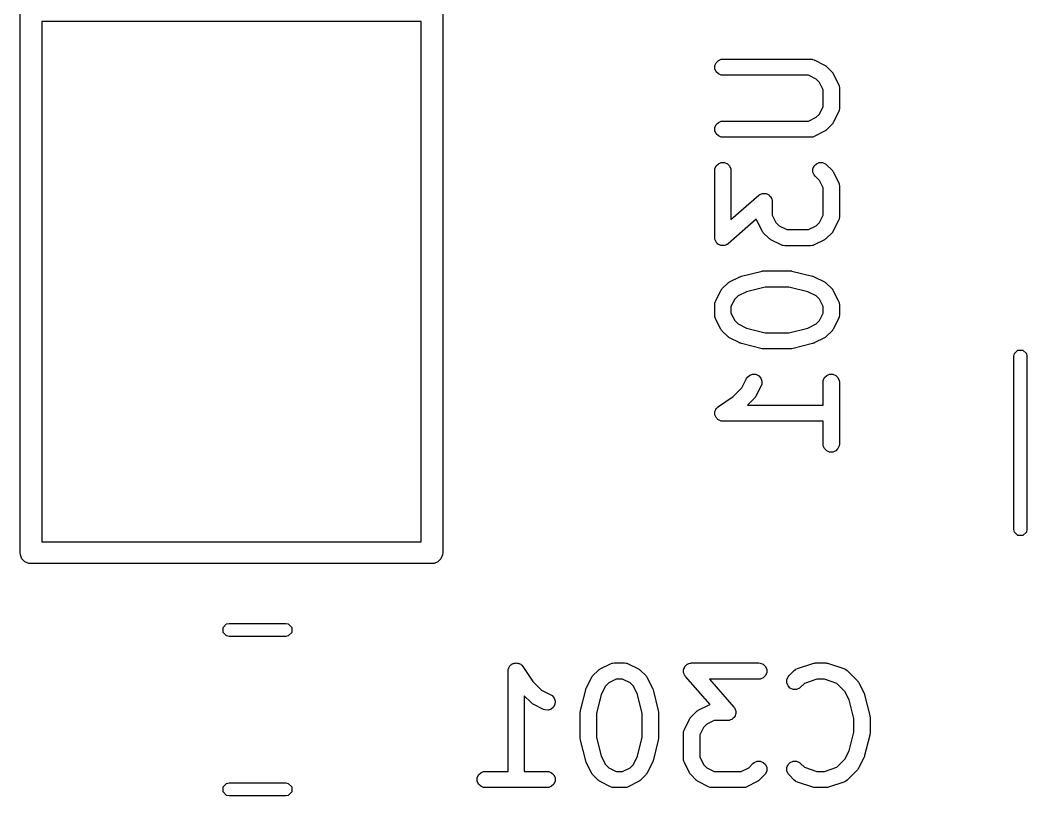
# Model space of a CAD drawing. Header units: inches. Extents: x 0.3 to 2.85, y 0.29 to 1.7.
# Drawn here: x 2.0437 to 2.4094, y 0.9675 to 1.2491 of the extents above; entities that cross this region are included whole.
import ezdxf

# ---------------------------------------------------------------- set-up
doc = ezdxf.new("R2010")
doc.units = ezdxf.units.IN
doc.header["$MEASUREMENT"] = 0
doc.layers.add('BLACK', color=250, linetype='CONTINUOUS')

msp = doc.modelspace()

# ---------------------------------------------------------------- linework, layer by layer
at = {"layer": 'BLACK', "linetype": 'CONTINUOUS'}
for p, q in [((2.04372, 1.05573), (2.04372, 1.25258)), ((2.19727, 1.25258), (2.19727, 1.05573)), ((2.0516, 1.24865), (2.0516, 1.05967)), ((2.18939, 1.24865), (2.0516, 1.24865)), ((2.18939, 1.05967), (2.18939, 1.24865)), ((2.29611, 1.23263), (2.29655, 1.2337)), ((2.29611, 1.23148), (2.29611, 1.23263)), ((2.29655, 1.2337), (2.29737, 1.23451)), ((2.29737, 1.23451), (2.29843, 1.23495)), ((2.29843, 1.23495), (2.29901, 1.23501)), ((2.29901, 1.23501), (2.33088, 1.23501)), ((2.33088, 1.23501), (2.33146, 1.23495)), ((2.33146, 1.23495), (2.33155, 1.23491)), ((2.33155, 1.23491), (2.33166, 1.23491)), ((2.33166, 1.23491), (2.3322, 1.2347)), ((2.3322, 1.2347), (2.33595, 1.23282)), ((2.33595, 1.23282), (2.3362, 1.23267)), ((2.3362, 1.23267), (2.33627, 1.23264)), ((2.33627, 1.23264), (2.33635, 1.23257)), ((2.33635, 1.23257), (2.33644, 1.23252)), ((2.33644, 1.23252), (2.33649, 1.23246)), ((2.29655, 1.23042), (2.29611, 1.23148)), ((2.29737, 1.2296), (2.29655, 1.23042)), ((2.29843, 1.22916), (2.29737, 1.2296)), ((2.29901, 1.22911), (2.29843, 1.22916)), ((2.33018, 1.22911), (2.29901, 1.22911)), ((2.33288, 1.22776), (2.33018, 1.22911)), ((2.33649, 1.23246), (2.33672, 1.23227)), ((2.33672, 1.23227), (2.33859, 1.2304)), ((2.33859, 1.2304), (2.33878, 1.23017)), ((2.33878, 1.23017), (2.33884, 1.23012)), ((2.33884, 1.23012), (2.33889, 1.23003)), ((2.33889, 1.23003), (2.33896, 1.22995)), ((2.33896, 1.22995), (2.33899, 1.22988)), ((2.33899, 1.22988), (2.33914, 1.22963)), ((2.33914, 1.22963), (2.34102, 1.22588)), ((2.33408, 1.22656), (2.33288, 1.22776)), ((2.33543, 1.22386), (2.33408, 1.22656)), ((2.34102, 1.22588), (2.34123, 1.22534)), ((2.34123, 1.22534), (2.34123, 1.22523)), ((2.34123, 1.22523), (2.34127, 1.22514)), ((2.33543, 1.21776), (2.33543, 1.22386)), ((2.34127, 1.22514), (2.34133, 1.22456)), ((2.34133, 1.22456), (2.34133, 1.21706)), ((2.33288, 1.21386), (2.33408, 1.21506)), ((2.33408, 1.21506), (2.33543, 1.21776)), ((2.34102, 1.21574), (2.33914, 1.21199)), ((2.34123, 1.21628), (2.34102, 1.21574)), ((2.34127, 1.21648), (2.34123, 1.21639)), ((2.34123, 1.21639), (2.34123, 1.21628)), ((2.34133, 1.21706), (2.34127, 1.21648)), ((2.29611, 1.21014), (2.29655, 1.2112)), ((2.29655, 1.2112), (2.29737, 1.21202)), ((2.29737, 1.21202), (2.29843, 1.21246)), ((2.29843, 1.21246), (2.29901, 1.21251)), ((2.29901, 1.21251), (2.33018, 1.21251)), ((2.33018, 1.21251), (2.33288, 1.21386)), ((2.33859, 1.21122), (2.33672, 1.20935)), ((2.33878, 1.21145), (2.33859, 1.21122)), ((2.33884, 1.2115), (2.33878, 1.21145)), ((2.33889, 1.21159), (2.33884, 1.2115)), ((2.33896, 1.21167), (2.33889, 1.21159)), ((2.33899, 1.21174), (2.33896, 1.21167)), ((2.33914, 1.21199), (2.33899, 1.21174)), ((2.29611, 1.20899), (2.29611, 1.21014)), ((2.29655, 1.20792), (2.29611, 1.20899)), ((2.29737, 1.20711), (2.29655, 1.20792)), ((2.29843, 1.20667), (2.29737, 1.20711)), ((2.3322, 1.20692), (2.33166, 1.20671)), ((2.33595, 1.2088), (2.3322, 1.20692)), ((2.3362, 1.20895), (2.33595, 1.2088)), ((2.33627, 1.20898), (2.3362, 1.20895)), ((2.33635, 1.20905), (2.33627, 1.20898)), ((2.33644, 1.2091), (2.33635, 1.20905)), ((2.33649, 1.20916), (2.33644, 1.2091)), ((2.33672, 1.20935), (2.33649, 1.20916)), ((2.29901, 1.20661), (2.29843, 1.20667)), ((2.33088, 1.20661), (2.29901, 1.20661)), ((2.33146, 1.20667), (2.33088, 1.20661)), ((2.33155, 1.20671), (2.33146, 1.20667)), ((2.33166, 1.20671), (2.33155, 1.20671)), ((2.29611, 1.19514), (2.29655, 1.1962)), ((2.29655, 1.1962), (2.29737, 1.19702)), ((2.29737, 1.19702), (2.29843, 1.19746)), ((2.29843, 1.19746), (2.29958, 1.19746)), ((2.29958, 1.19746), (2.30065, 1.19702)), ((2.30065, 1.19702), (2.30146, 1.1962)), ((2.30146, 1.1962), (2.3019, 1.19514)), ((2.33173, 1.19514), (2.33217, 1.1962)), ((2.33217, 1.1962), (2.33299, 1.19702)), ((2.33299, 1.19702), (2.33405, 1.19746)), ((2.33405, 1.19746), (2.33521, 1.19746)), ((2.33521, 1.19746), (2.33627, 1.19702)), ((2.33627, 1.19702), (2.33672, 1.19665)), ((2.33672, 1.19665), (2.33859, 1.19478)), ((2.29606, 1.19456), (2.29611, 1.19514)), ((2.29606, 1.17019), (2.29606, 1.19456)), ((2.3019, 1.19514), (2.30196, 1.19456)), ((2.30196, 1.19456), (2.30196, 1.1767)), ((2.33173, 1.19399), (2.33173, 1.19514)), ((2.33217, 1.19292), (2.33173, 1.19399)), ((2.33254, 1.19248), (2.33217, 1.19292)), ((2.33408, 1.19094), (2.33254, 1.19248)), ((2.33859, 1.19478), (2.33878, 1.19455)), ((2.33878, 1.19455), (2.33884, 1.1945)), ((2.33884, 1.1945), (2.33889, 1.19441)), ((2.33889, 1.19441), (2.33896, 1.19433)), ((2.33896, 1.19433), (2.33899, 1.19426)), ((2.33899, 1.19426), (2.33914, 1.19401)), ((2.33914, 1.19401), (2.34102, 1.19026)), ((2.33543, 1.18824), (2.33408, 1.19094)), ((2.34102, 1.19026), (2.34123, 1.18972)), ((2.34123, 1.18972), (2.34123, 1.18961)), ((2.34123, 1.18961), (2.34127, 1.18951)), ((2.34127, 1.18951), (2.34133, 1.18894)), ((2.34133, 1.18894), (2.34133, 1.17769)), ((2.30196, 1.1767), (2.31206, 1.18554)), ((2.31206, 1.18554), (2.31231, 1.18571)), ((2.31231, 1.18571), (2.31237, 1.18577)), ((2.31237, 1.18577), (2.31242, 1.18579)), ((2.31242, 1.18579), (2.31253, 1.18587)), ((2.31253, 1.18587), (2.31299, 1.18603)), ((2.31299, 1.18603), (2.31343, 1.18621)), ((2.31343, 1.18621), (2.31353, 1.18621)), ((2.31353, 1.18621), (2.31362, 1.18624)), ((2.31362, 1.18624), (2.3141, 1.18621)), ((2.3141, 1.18621), (2.31458, 1.18621)), ((2.31458, 1.18621), (2.31467, 1.18617)), ((2.31467, 1.18617), (2.31477, 1.18617)), ((2.31477, 1.18617), (2.3152, 1.18595)), ((2.3152, 1.18595), (2.31565, 1.18577)), ((2.31565, 1.18577), (2.31572, 1.1857)), ((2.31572, 1.1857), (2.31581, 1.18566)), ((2.31581, 1.18566), (2.31612, 1.18529)), ((2.31612, 1.18529), (2.31646, 1.18496)), ((2.33543, 1.17839), (2.33543, 1.18824)), ((2.31646, 1.18496), (2.3165, 1.18486)), ((2.3165, 1.18486), (2.31657, 1.18479)), ((2.31657, 1.18479), (2.31672, 1.18433)), ((2.31672, 1.18433), (2.3169, 1.18389)), ((2.3169, 1.18389), (2.31692, 1.18375)), ((2.31692, 1.18375), (2.31693, 1.1837)), ((2.31693, 1.1837), (2.31693, 1.18362)), ((2.31693, 1.18362), (2.31696, 1.18331)), ((2.31696, 1.18331), (2.31696, 1.17839)), ((2.31696, 1.17839), (2.31831, 1.17569)), ((2.33408, 1.17569), (2.33543, 1.17839)), ((2.34133, 1.17769), (2.34127, 1.17711)), ((2.31116, 1.1769), (2.30095, 1.16797)), ((2.31137, 1.17637), (2.31116, 1.1769)), ((2.31324, 1.17262), (2.31137, 1.17637)), ((2.31831, 1.17569), (2.31951, 1.17449)), ((2.31951, 1.17449), (2.3222, 1.17314)), ((2.33018, 1.17314), (2.33288, 1.17449)), ((2.33288, 1.17449), (2.33408, 1.17569)), ((2.34102, 1.17637), (2.33914, 1.17262)), ((2.34123, 1.17691), (2.34102, 1.17637)), ((2.34127, 1.17711), (2.34123, 1.17702)), ((2.34123, 1.17702), (2.34123, 1.17691)), ((2.3134, 1.17237), (2.31324, 1.17262)), ((2.31343, 1.1723), (2.3134, 1.17237)), ((2.31349, 1.17222), (2.31343, 1.1723)), ((2.31355, 1.17213), (2.31349, 1.17222)), ((2.31361, 1.17208), (2.31355, 1.17213)), ((2.31379, 1.17185), (2.31361, 1.17208)), ((2.31567, 1.16998), (2.31379, 1.17185)), ((2.3222, 1.17314), (2.33018, 1.17314)), ((2.33859, 1.17185), (2.33672, 1.16998)), ((2.33878, 1.17208), (2.33859, 1.17185)), ((2.33884, 1.17213), (2.33878, 1.17208)), ((2.33889, 1.17222), (2.33884, 1.17213)), ((2.33896, 1.1723), (2.33889, 1.17222)), ((2.33899, 1.17237), (2.33896, 1.1723)), ((2.33914, 1.17262), (2.33899, 1.17237)), ((2.29609, 1.16989), (2.29606, 1.17019)), ((2.29608, 1.16981), (2.29609, 1.16989)), ((2.2961, 1.16976), (2.29608, 1.16981)), ((2.29611, 1.16962), (2.2961, 1.16976)), ((2.2963, 1.16917), (2.29611, 1.16962)), ((2.29645, 1.16872), (2.2963, 1.16917)), ((2.29652, 1.16864), (2.29645, 1.16872)), ((2.29655, 1.16855), (2.29652, 1.16864)), ((2.29689, 1.16821), (2.29655, 1.16855)), ((2.29721, 1.16785), (2.29689, 1.16821)), ((2.2973, 1.16781), (2.29721, 1.16785)), ((2.29737, 1.16774), (2.2973, 1.16781)), ((2.29781, 1.16755), (2.29737, 1.16774)), ((2.29824, 1.16734), (2.29781, 1.16755)), ((2.29834, 1.16733), (2.29824, 1.16734)), ((2.29843, 1.1673), (2.29834, 1.16733)), ((2.29891, 1.1673), (2.29843, 1.1673)), ((2.29939, 1.16726), (2.29891, 1.1673)), ((2.29949, 1.1673), (2.29939, 1.16726)), ((2.29958, 1.1673), (2.29949, 1.1673)), ((2.30003, 1.16748), (2.29958, 1.1673)), ((2.30048, 1.16763), (2.30003, 1.16748)), ((2.3006, 1.16771), (2.30048, 1.16763)), ((2.30065, 1.16774), (2.3006, 1.16771)), ((2.3007, 1.16779), (2.30065, 1.16774)), ((2.30095, 1.16797), (2.3007, 1.16779)), ((2.31589, 1.16979), (2.31567, 1.16998)), ((2.31595, 1.16973), (2.31589, 1.16979)), ((2.31603, 1.16968), (2.31595, 1.16973)), ((2.31612, 1.16961), (2.31603, 1.16968)), ((2.31619, 1.16958), (2.31612, 1.16961)), ((2.31644, 1.16942), (2.31619, 1.16958)), ((2.32019, 1.16755), (2.31644, 1.16942)), ((2.32073, 1.16734), (2.32019, 1.16755)), ((2.32083, 1.16734), (2.32073, 1.16734)), ((2.32093, 1.1673), (2.32083, 1.16734)), ((2.32151, 1.16724), (2.32093, 1.1673)), ((2.33088, 1.16724), (2.32151, 1.16724)), ((2.33146, 1.1673), (2.33088, 1.16724)), ((2.33155, 1.16734), (2.33146, 1.1673)), ((2.33166, 1.16734), (2.33155, 1.16734)), ((2.3322, 1.16755), (2.33166, 1.16734)), ((2.33595, 1.16942), (2.3322, 1.16755)), ((2.3362, 1.16958), (2.33595, 1.16942)), ((2.33627, 1.16961), (2.3362, 1.16958)), ((2.33635, 1.16968), (2.33627, 1.16961)), ((2.33644, 1.16973), (2.33635, 1.16968)), ((2.33649, 1.16979), (2.33644, 1.16973)), ((2.33672, 1.16998), (2.33649, 1.16979)), ((2.30144, 1.15408), (2.30519, 1.15596)), ((2.30519, 1.15596), (2.30523, 1.15598)), ((2.30523, 1.15598), (2.30525, 1.15599)), ((2.30525, 1.15599), (2.30549, 1.15607)), ((2.30549, 1.15607), (2.30573, 1.15617)), ((2.30573, 1.15617), (2.30575, 1.15617)), ((2.30575, 1.15617), (2.30579, 1.15618)), ((2.30579, 1.15618), (2.31329, 1.15806)), ((2.31329, 1.15806), (2.31339, 1.15807)), ((2.31339, 1.15807), (2.31343, 1.15809)), ((2.31343, 1.15809), (2.31365, 1.15811)), ((2.31365, 1.15811), (2.31386, 1.15814)), ((2.31386, 1.15814), (2.31391, 1.15814)), ((2.31391, 1.15814), (2.31401, 1.15815)), ((2.31401, 1.15815), (2.32338, 1.15815)), ((2.32338, 1.15815), (2.32348, 1.15814)), ((2.32348, 1.15814), (2.32352, 1.15814)), ((2.32352, 1.15814), (2.32374, 1.15811)), ((2.32374, 1.15811), (2.32396, 1.15809)), ((2.32396, 1.15809), (2.324, 1.15807)), ((2.324, 1.15807), (2.3241, 1.15806)), ((2.3241, 1.15806), (2.3316, 1.15618)), ((2.3316, 1.15618), (2.33164, 1.15617)), ((2.33164, 1.15617), (2.33166, 1.15617)), ((2.33166, 1.15617), (2.3319, 1.15607)), ((2.3319, 1.15607), (2.33214, 1.15599)), ((2.33214, 1.15599), (2.33216, 1.15598)), ((2.33216, 1.15598), (2.3322, 1.15596)), ((2.3322, 1.15596), (2.33595, 1.15408)), ((2.2988, 1.15166), (2.30067, 1.15353)), ((2.30067, 1.15353), (2.3009, 1.15372)), ((2.3009, 1.15372), (2.30095, 1.15378)), ((2.30095, 1.15378), (2.30104, 1.15383)), ((2.30104, 1.15383), (2.30112, 1.1539)), ((2.30112, 1.1539), (2.30119, 1.15393)), ((2.30119, 1.15393), (2.30144, 1.15408)), ((2.31437, 1.15224), (2.30754, 1.15053)), ((2.32302, 1.15224), (2.31437, 1.15224)), ((2.32985, 1.15053), (2.32302, 1.15224)), ((2.33595, 1.15408), (2.3362, 1.15393)), ((2.3362, 1.15393), (2.33627, 1.1539)), ((2.33627, 1.1539), (2.33635, 1.15383)), ((2.33635, 1.15383), (2.33644, 1.15378)), ((2.33644, 1.15378), (2.33649, 1.15372)), ((2.33649, 1.15372), (2.33672, 1.15353)), ((2.33672, 1.15353), (2.33859, 1.15166)), ((2.29637, 1.14714), (2.29824, 1.15089)), ((2.29824, 1.15089), (2.2984, 1.15114)), ((2.2984, 1.15114), (2.29843, 1.15121)), ((2.29843, 1.15121), (2.29849, 1.15129)), ((2.29849, 1.15129), (2.29855, 1.15138)), ((2.29855, 1.15138), (2.29861, 1.15143)), ((2.29861, 1.15143), (2.2988, 1.15166)), ((2.30451, 1.14902), (2.30331, 1.14782)), ((2.30754, 1.15053), (2.30451, 1.14902)), ((2.33288, 1.14902), (2.32985, 1.15053)), ((2.33408, 1.14782), (2.33288, 1.14902)), ((2.33859, 1.15166), (2.33878, 1.15143)), ((2.33878, 1.15143), (2.33884, 1.15138)), ((2.33884, 1.15138), (2.33889, 1.15129)), ((2.33889, 1.15129), (2.33896, 1.15121)), ((2.33896, 1.15121), (2.33899, 1.15114)), ((2.33899, 1.15114), (2.33914, 1.15089)), ((2.33914, 1.15089), (2.34102, 1.14714)), ((2.29606, 1.14582), (2.29611, 1.1464)), ((2.29606, 1.14207), (2.29606, 1.14582)), ((2.29611, 1.1464), (2.29615, 1.14649)), ((2.29615, 1.14649), (2.29616, 1.1466)), ((2.29616, 1.1466), (2.29637, 1.14714)), ((2.30331, 1.14782), (2.30196, 1.14512)), ((2.30196, 1.14512), (2.30196, 1.14277)), ((2.33543, 1.14512), (2.33408, 1.14782)), ((2.33543, 1.14277), (2.33543, 1.14512)), ((2.34102, 1.14714), (2.34123, 1.1466)), ((2.34123, 1.1466), (2.34123, 1.14649)), ((2.34123, 1.14649), (2.34127, 1.1464)), ((2.34127, 1.1464), (2.34133, 1.14582)), ((2.34133, 1.14582), (2.34133, 1.14207)), ((2.29611, 1.14149), (2.29606, 1.14207)), ((2.29615, 1.1414), (2.29611, 1.14149)), ((2.29616, 1.14129), (2.29615, 1.1414)), ((2.29637, 1.14075), (2.29616, 1.14129)), ((2.30196, 1.14277), (2.30331, 1.14007)), ((2.33408, 1.14007), (2.33543, 1.14277)), ((2.34123, 1.14129), (2.34102, 1.14075)), ((2.34127, 1.14149), (2.34123, 1.1414)), ((2.34123, 1.1414), (2.34123, 1.14129)), ((2.34133, 1.14207), (2.34127, 1.14149)), ((2.29824, 1.137), (2.29637, 1.14075)), ((2.30331, 1.14007), (2.30451, 1.13887)), ((2.30451, 1.13887), (2.30754, 1.13736)), ((2.32985, 1.13736), (2.33288, 1.13887)), ((2.33288, 1.13887), (2.33408, 1.14007)), ((2.34102, 1.14075), (2.33914, 1.137)), ((2.2984, 1.13675), (2.29824, 1.137)), ((2.29843, 1.13668), (2.2984, 1.13675)), ((2.29849, 1.1366), (2.29843, 1.13668)), ((2.29855, 1.13651), (2.29849, 1.1366)), ((2.29861, 1.13646), (2.29855, 1.13651)), ((2.2988, 1.13623), (2.29861, 1.13646)), ((2.30067, 1.13436), (2.2988, 1.13623)), ((2.3009, 1.13417), (2.30067, 1.13436)), ((2.30095, 1.13411), (2.3009, 1.13417)), ((2.30104, 1.13406), (2.30095, 1.13411)), ((2.30112, 1.13399), (2.30104, 1.13406)), ((2.30119, 1.13396), (2.30112, 1.13399)), ((2.30144, 1.1338), (2.30119, 1.13396)), ((2.30519, 1.13193), (2.30144, 1.1338)), ((2.30754, 1.13736), (2.31437, 1.13565)), ((2.31437, 1.13565), (2.32302, 1.13565)), ((2.32302, 1.13565), (2.32985, 1.13736)), ((2.33595, 1.1338), (2.3322, 1.13193)), ((2.3362, 1.13396), (2.33595, 1.1338)), ((2.33627, 1.13399), (2.3362, 1.13396)), ((2.33635, 1.13406), (2.33627, 1.13399)), ((2.33644, 1.13411), (2.33635, 1.13406)), ((2.33649, 1.13417), (2.33644, 1.13411)), ((2.33672, 1.13436), (2.33649, 1.13417)), ((2.33859, 1.13623), (2.33672, 1.13436)), ((2.33878, 1.13646), (2.33859, 1.13623)), ((2.33884, 1.13651), (2.33878, 1.13646)), ((2.33889, 1.1366), (2.33884, 1.13651)), ((2.33896, 1.13668), (2.33889, 1.1366)), ((2.33899, 1.13675), (2.33896, 1.13668)), ((2.33914, 1.137), (2.33899, 1.13675)), ((2.30523, 1.13191), (2.30519, 1.13193)), ((2.30525, 1.1319), (2.30523, 1.13191)), ((2.30549, 1.13181), (2.30525, 1.1319)), ((2.30573, 1.13172), (2.30549, 1.13181)), ((2.30575, 1.13172), (2.30573, 1.13172)), ((2.30579, 1.13171), (2.30575, 1.13172)), ((2.31329, 1.12983), (2.30579, 1.13171)), ((2.3316, 1.13171), (2.3241, 1.12983)), ((2.33164, 1.13172), (2.3316, 1.13171)), ((2.33166, 1.13172), (2.33164, 1.13172)), ((2.3319, 1.13181), (2.33166, 1.13172)), ((2.33214, 1.1319), (2.3319, 1.13181)), ((2.33216, 1.13191), (2.33214, 1.1319)), ((2.3322, 1.13193), (2.33216, 1.13191)), ((2.31339, 1.12982), (2.31329, 1.12983)), ((2.31343, 1.1298), (2.31339, 1.12982)), ((2.31365, 1.12978), (2.31343, 1.1298)), ((2.31386, 1.12975), (2.31365, 1.12978)), ((2.31391, 1.12975), (2.31386, 1.12975)), ((2.31401, 1.12974), (2.31391, 1.12975)), ((2.32338, 1.12974), (2.31401, 1.12974)), ((2.32348, 1.12975), (2.32338, 1.12974)), ((2.32352, 1.12975), (2.32348, 1.12975)), ((2.32374, 1.12978), (2.32352, 1.12975)), ((2.32396, 1.1298), (2.32374, 1.12978)), ((2.324, 1.12982), (2.32396, 1.1298)), ((2.3241, 1.12983), (2.324, 1.12982)), ((2.40472, 1.12717), (2.4049, 1.12807)), ((2.40472, 1.06417), (2.40472, 1.12717)), ((2.4049, 1.12807), (2.40618, 1.12935)), ((2.40618, 1.12935), (2.40799, 1.12935)), ((2.40799, 1.12935), (2.40927, 1.12807)), ((2.40927, 1.12807), (2.40945, 1.12717)), ((2.40945, 1.12717), (2.40945, 1.06417)), ((2.30762, 1.11902), (2.30792, 1.11951)), ((2.30792, 1.11951), (2.30879, 1.12026)), ((2.30879, 1.12026), (2.30989, 1.12063)), ((2.30989, 1.12063), (2.31104, 1.12055)), ((2.31104, 1.12055), (2.31207, 1.12003)), ((2.31207, 1.12003), (2.31282, 1.11916)), ((2.31282, 1.11916), (2.31319, 1.11807)), ((2.33548, 1.11827), (2.33592, 1.11934)), ((2.33592, 1.11934), (2.33674, 1.12015)), ((2.33674, 1.12015), (2.3378, 1.12059)), ((2.3378, 1.12059), (2.33895, 1.12059)), ((2.33895, 1.12059), (2.34002, 1.12015)), ((2.34002, 1.12015), (2.34083, 1.11934)), ((2.34083, 1.11934), (2.34127, 1.11827)), ((2.30275, 1.11249), (2.30596, 1.1157)), ((2.30596, 1.1157), (2.30762, 1.11902)), ((2.3129, 1.11638), (2.31102, 1.11263)), ((2.31311, 1.11692), (2.3129, 1.11638)), ((2.31319, 1.11807), (2.31311, 1.11692)), ((2.33543, 1.1177), (2.33548, 1.11827)), ((2.33543, 1.1094), (2.33543, 1.1177)), ((2.34127, 1.11827), (2.34133, 1.1177)), ((2.34133, 1.1177), (2.34133, 1.0952)), ((2.29737, 1.10891), (2.30275, 1.11249)), ((2.31047, 1.11186), (2.30801, 1.1094)), ((2.31066, 1.11209), (2.31047, 1.11186)), ((2.31072, 1.11214), (2.31066, 1.11209)), ((2.31077, 1.11223), (2.31072, 1.11214)), ((2.31084, 1.11231), (2.31077, 1.11223)), ((2.31087, 1.11238), (2.31084, 1.11231)), ((2.31102, 1.11263), (2.31087, 1.11238)), ((2.29655, 1.10809), (2.29676, 1.1083)), ((2.29676, 1.1083), (2.29692, 1.10854)), ((2.29692, 1.10854), (2.29737, 1.1089)), ((2.29737, 1.1089), (2.29737, 1.10891)), ((2.29737, 1.1089), (2.29737, 1.1089)), ((2.29737, 1.1089), (2.29737, 1.1089)), ((2.30801, 1.1094), (2.33543, 1.1094)), ((2.29606, 1.10645), (2.29611, 1.10674)), ((2.29611, 1.10617), (2.29606, 1.10645)), ((2.29611, 1.10703), (2.29622, 1.1073)), ((2.29611, 1.10674), (2.29611, 1.10703)), ((2.29611, 1.10587), (2.29611, 1.10617)), ((2.29622, 1.10561), (2.29611, 1.10587)), ((2.29622, 1.1073), (2.29628, 1.10758)), ((2.29628, 1.10532), (2.29622, 1.10561)), ((2.29628, 1.10758), (2.29644, 1.10782)), ((2.29644, 1.10508), (2.29628, 1.10532)), ((2.29644, 1.10782), (2.29655, 1.10809)), ((2.29655, 1.10481), (2.29644, 1.10508)), ((2.29676, 1.1046), (2.29655, 1.10481)), ((2.29692, 1.10436), (2.29676, 1.1046)), ((2.29716, 1.1042), (2.29692, 1.10436)), ((2.29737, 1.10399), (2.29716, 1.1042)), ((2.29764, 1.10388), (2.29737, 1.10399)), ((2.29788, 1.10372), (2.29764, 1.10388)), ((2.29816, 1.10367), (2.29788, 1.10372)), ((2.29843, 1.10355), (2.29816, 1.10367)), ((2.299, 1.1035), (2.29843, 1.10355)), ((2.29901, 1.1035), (2.299, 1.1035)), ((2.33543, 1.1035), (2.29901, 1.1035)), ((2.29901, 1.1035), (2.29901, 1.1035)), ((2.29901, 1.1035), (2.29901, 1.1035)), ((2.33543, 1.0952), (2.33543, 1.1035)), ((2.33548, 1.09462), (2.33543, 1.0952)), ((2.33592, 1.09356), (2.33548, 1.09462)), ((2.33674, 1.09275), (2.33592, 1.09356)), ((2.34083, 1.09356), (2.34002, 1.09275)), ((2.34127, 1.09462), (2.34083, 1.09356)), ((2.34133, 1.0952), (2.34127, 1.09462)), ((2.3378, 1.0923), (2.33674, 1.09275)), ((2.33895, 1.0923), (2.3378, 1.0923)), ((2.34002, 1.09275), (2.33895, 1.0923)), ((2.4049, 1.06327), (2.40472, 1.06417)), ((2.40618, 1.06199), (2.4049, 1.06327)), ((2.40799, 1.06199), (2.40618, 1.06199)), ((2.40927, 1.06327), (2.40799, 1.06199)), ((2.40945, 1.06417), (2.40927, 1.06327)), ((2.0516, 1.05967), (2.18939, 1.05967)), ((2.0438, 1.05497), (2.04372, 1.05573)), ((2.04439, 1.05355), (2.0438, 1.05497)), ((2.04547, 1.05246), (2.04439, 1.05355)), ((2.1966, 1.05355), (2.19552, 1.05246)), ((2.19719, 1.05497), (2.1966, 1.05355)), ((2.19727, 1.05573), (2.19719, 1.05497)), ((2.04689, 1.05187), (2.04547, 1.05246)), ((2.04766, 1.0518), (2.04689, 1.05187)), ((2.19333, 1.0518), (2.04766, 1.0518)), ((2.1941, 1.05187), (2.19333, 1.0518)), ((2.19552, 1.05246), (2.1941, 1.05187)), ((2.11747, 1.02864), (2.11875, 1.02991)), ((2.11747, 1.02683), (2.11747, 1.02864)), ((2.11875, 1.02991), (2.11966, 1.03009)), ((2.11966, 1.03009), (2.14023, 1.03009)), ((2.14023, 1.03009), (2.14113, 1.02991)), ((2.14113, 1.02991), (2.14241, 1.02864)), ((2.14241, 1.02864), (2.14241, 1.02683)), ((2.11875, 1.02555), (2.11747, 1.02683)), ((2.11966, 1.02537), (2.11875, 1.02555)), ((2.14023, 1.02537), (2.11966, 1.02537)), ((2.14113, 1.02555), (2.14023, 1.02537)), ((2.14241, 1.02683), (2.14113, 1.02555)), ((2.22097, 1.01281), (2.22103, 1.01338)), ((2.22103, 1.01338), (2.22114, 1.01365)), ((2.22114, 1.01365), (2.2212, 1.01394)), ((2.2212, 1.01394), (2.22136, 1.01418)), ((2.22136, 1.01418), (2.22147, 1.01444)), ((2.22147, 1.01444), (2.22167, 1.01465)), ((2.22167, 1.01465), (2.22184, 1.01489)), ((2.22184, 1.01489), (2.22208, 1.01505)), ((2.22208, 1.01505), (2.22228, 1.01526)), ((2.22228, 1.01526), (2.22255, 1.01537)), ((2.22255, 1.01537), (2.22279, 1.01553)), ((2.22279, 1.01553), (2.22308, 1.01559)), ((2.22308, 1.01559), (2.22335, 1.0157)), ((2.22335, 1.0157), (2.22364, 1.0157)), ((2.22364, 1.0157), (2.22393, 1.01576)), ((2.22393, 1.01576), (2.22421, 1.0157)), ((2.22421, 1.0157), (2.2245, 1.0157)), ((2.2245, 1.0157), (2.22477, 1.01559)), ((2.22477, 1.01559), (2.22505, 1.01553)), ((2.22505, 1.01553), (2.2253, 1.01537)), ((2.2253, 1.01537), (2.22556, 1.01526)), ((2.22556, 1.01526), (2.22577, 1.01505)), ((2.22577, 1.01505), (2.22601, 1.01489)), ((2.22601, 1.01489), (2.22638, 1.01444)), ((2.22638, 1.01444), (2.22638, 1.01444)), ((2.22638, 1.01444), (2.22638, 1.01444)), ((2.22638, 1.01444), (2.22638, 1.01444)), ((2.22638, 1.01444), (2.22997, 1.00906)), ((2.25371, 1.01302), (2.25393, 1.0132)), ((2.25393, 1.0132), (2.25398, 1.01326)), ((2.25398, 1.01326), (2.25407, 1.01332)), ((2.25407, 1.01332), (2.25415, 1.01338)), ((2.25415, 1.01338), (2.25422, 1.01341)), ((2.25422, 1.01341), (2.25447, 1.01357)), ((2.25447, 1.01357), (2.25822, 1.01544)), ((2.25822, 1.01544), (2.25876, 1.01565)), ((2.25876, 1.01565), (2.25887, 1.01566)), ((2.25887, 1.01566), (2.25897, 1.0157)), ((2.25897, 1.0157), (2.25954, 1.01576)), ((2.25954, 1.01576), (2.26329, 1.01576)), ((2.26329, 1.01576), (2.26387, 1.0157)), ((2.26387, 1.0157), (2.26397, 1.01566)), ((2.26397, 1.01566), (2.26407, 1.01565)), ((2.26407, 1.01565), (2.26461, 1.01544)), ((2.26461, 1.01544), (2.26836, 1.01357)), ((2.26836, 1.01357), (2.26861, 1.01341)), ((2.26861, 1.01341), (2.26868, 1.01338)), ((2.26868, 1.01338), (2.26876, 1.01332)), ((2.26876, 1.01332), (2.26885, 1.01326)), ((2.26885, 1.01326), (2.2689, 1.0132)), ((2.2689, 1.0132), (2.26913, 1.01302)), ((2.28477, 1.01338), (2.28481, 1.01347)), ((2.28477, 1.0129), (2.28477, 1.01338)), ((2.28481, 1.01357), (2.28503, 1.014)), ((2.28481, 1.01347), (2.28481, 1.01357)), ((2.28503, 1.014), (2.28521, 1.01444)), ((2.28521, 1.01444), (2.28528, 1.01451)), ((2.28528, 1.01451), (2.28532, 1.0146)), ((2.28532, 1.0146), (2.28568, 1.01492)), ((2.28568, 1.01492), (2.28602, 1.01526)), ((2.28602, 1.01526), (2.28612, 1.0153)), ((2.28612, 1.0153), (2.28619, 1.01536)), ((2.28619, 1.01536), (2.28664, 1.01551)), ((2.28664, 1.01551), (2.28709, 1.0157)), ((2.28709, 1.0157), (2.28723, 1.01571)), ((2.28723, 1.01571), (2.28728, 1.01573)), ((2.28728, 1.01573), (2.28736, 1.01573)), ((2.28736, 1.01573), (2.28766, 1.01576)), ((2.28766, 1.01576), (2.31204, 1.01576)), ((2.31204, 1.01576), (2.31261, 1.0157)), ((2.31261, 1.0157), (2.31368, 1.01526)), ((2.31368, 1.01526), (2.31449, 1.01444)), ((2.31449, 1.01444), (2.31493, 1.01338)), ((2.31493, 1.01338), (2.31493, 1.01223)), ((2.32495, 1.01302), (2.32539, 1.01338)), ((2.32539, 1.01338), (2.32549, 1.01342)), ((2.32549, 1.01342), (2.32557, 1.01349)), ((2.32557, 1.01349), (2.3261, 1.01373)), ((2.3261, 1.01373), (2.33172, 1.0156)), ((2.33172, 1.0156), (2.33201, 1.01567)), ((2.33201, 1.01567), (2.33208, 1.0157)), ((2.33208, 1.0157), (2.33219, 1.01571)), ((2.33219, 1.01571), (2.33229, 1.01573)), ((2.33229, 1.01573), (2.33237, 1.01573)), ((2.33237, 1.01573), (2.33266, 1.01576)), ((2.33266, 1.01576), (2.33641, 1.01576)), ((2.33641, 1.01576), (2.3367, 1.01573)), ((2.3367, 1.01573), (2.33678, 1.01573)), ((2.33678, 1.01573), (2.33688, 1.01571)), ((2.33688, 1.01571), (2.33698, 1.0157)), ((2.33698, 1.0157), (2.33706, 1.01567)), ((2.33706, 1.01567), (2.33734, 1.0156)), ((2.33734, 1.0156), (2.34297, 1.01373)), ((2.34297, 1.01373), (2.34349, 1.01349)), ((2.34349, 1.01349), (2.34357, 1.01342)), ((2.34357, 1.01342), (2.34367, 1.01338)), ((2.34367, 1.01338), (2.34412, 1.01302)), ((2.22097, 1.0128), (2.22097, 1.01281)), ((2.22097, 1.01281), (2.22097, 1.01281)), ((2.22097, 0.97639), (2.22097, 1.0128)), ((2.22097, 1.0128), (2.22097, 1.0128)), ((2.2494, 1.00662), (2.25128, 1.01037)), ((2.25128, 1.01037), (2.25143, 1.01062)), ((2.25143, 1.01062), (2.25146, 1.01069)), ((2.25146, 1.01069), (2.25153, 1.01077)), ((2.25153, 1.01077), (2.25159, 1.01086)), ((2.25159, 1.01086), (2.25164, 1.01091)), ((2.25164, 1.01091), (2.25183, 1.01114)), ((2.25183, 1.01114), (2.25371, 1.01302)), ((2.26024, 1.00985), (2.25754, 1.0085)), ((2.2626, 1.00985), (2.26024, 1.00985)), ((2.26529, 1.0085), (2.2626, 1.00985)), ((2.26913, 1.01302), (2.271, 1.01114)), ((2.271, 1.01114), (2.27119, 1.01091)), ((2.27119, 1.01091), (2.27125, 1.01086)), ((2.27125, 1.01086), (2.2713, 1.01077)), ((2.2713, 1.01077), (2.27137, 1.01069)), ((2.27137, 1.01069), (2.2714, 1.01062)), ((2.2714, 1.01062), (2.27156, 1.01037)), ((2.27156, 1.01037), (2.27343, 1.00662)), ((2.28474, 1.01242), (2.28477, 1.0129)), ((2.28477, 1.01233), (2.28474, 1.01242)), ((2.28477, 1.01223), (2.28477, 1.01233)), ((2.28495, 1.01178), (2.28477, 1.01223)), ((2.28511, 1.01133), (2.28495, 1.01178)), ((2.28519, 1.01121), (2.28511, 1.01133)), ((2.28521, 1.01116), (2.28519, 1.01121)), ((2.28526, 1.01111), (2.28521, 1.01116)), ((2.28544, 1.01086), (2.28526, 1.01111)), ((2.29437, 1.00065), (2.28544, 1.01086)), ((2.31204, 1.00985), (2.29417, 1.00985)), ((2.29417, 1.00985), (2.30301, 0.99975)), ((2.31261, 1.00991), (2.31204, 1.00985)), ((2.31368, 1.01035), (2.31261, 1.00991)), ((2.31449, 1.01116), (2.31368, 1.01035)), ((2.31493, 1.01223), (2.31449, 1.01116)), ((2.32226, 1.00963), (2.3227, 1.01069)), ((2.32226, 1.00848), (2.32226, 1.00963)), ((2.3227, 1.01069), (2.32307, 1.01114)), ((2.32307, 1.01114), (2.32495, 1.01302)), ((2.33314, 1.00985), (2.32863, 1.00835)), ((2.33593, 1.00985), (2.33314, 1.00985)), ((2.34044, 1.00835), (2.33593, 1.00985)), ((2.34412, 1.01302), (2.34787, 1.00927)), ((2.22997, 1.00906), (2.23317, 1.00586)), ((2.23317, 1.00586), (2.23649, 1.00419)), ((2.2473, 0.99852), (2.24918, 1.00602)), ((2.24918, 1.00602), (2.24919, 1.00606)), ((2.24919, 1.00606), (2.2492, 1.00608)), ((2.2492, 1.00608), (2.24929, 1.00632)), ((2.24929, 1.00632), (2.24937, 1.00656)), ((2.24937, 1.00656), (2.24939, 1.00658)), ((2.24939, 1.00658), (2.2494, 1.00662)), ((2.25634, 1.0073), (2.25483, 1.00427)), ((2.25754, 1.0085), (2.25634, 1.0073)), ((2.26649, 1.0073), (2.26529, 1.0085)), ((2.26801, 1.00427), (2.26649, 1.0073)), ((2.27343, 1.00662), (2.27345, 1.00658)), ((2.27345, 1.00658), (2.27346, 1.00656)), ((2.27346, 1.00656), (2.27355, 1.00632)), ((2.27355, 1.00632), (2.27364, 1.00608)), ((2.27364, 1.00608), (2.27364, 1.00606)), ((2.27364, 1.00606), (2.27366, 1.00602)), ((2.27366, 1.00602), (2.27553, 0.99852)), ((2.3227, 1.00741), (2.32226, 1.00848)), ((2.32352, 1.0066), (2.3227, 1.00741)), ((2.32458, 1.00616), (2.32352, 1.0066)), ((2.32574, 1.00616), (2.32458, 1.00616)), ((2.3268, 1.0066), (2.32574, 1.00616)), ((2.32725, 1.00696), (2.3268, 1.0066)), ((2.32863, 1.00835), (2.32725, 1.00696)), ((2.34335, 1.00543), (2.34044, 1.00835)), ((2.34787, 1.00927), (2.34806, 1.00904)), ((2.34806, 1.00904), (2.34811, 1.00899)), ((2.34811, 1.00899), (2.34817, 1.0089)), ((2.34817, 1.0089), (2.34824, 1.00882)), ((2.34824, 1.00882), (2.34827, 1.00875)), ((2.34827, 1.00875), (2.34842, 1.0085)), ((2.34842, 1.0085), (2.3503, 1.00475)), ((2.22933, 1.00134), (2.22687, 1.0038)), ((2.22687, 1.0038), (2.22687, 0.97639)), ((2.23649, 1.00419), (2.23698, 1.00389)), ((2.23698, 1.00389), (2.23774, 1.00302)), ((2.23774, 1.00302), (2.2381, 1.00192)), ((2.25483, 1.00427), (2.25312, 0.99744)), ((2.26971, 0.99744), (2.26801, 1.00427)), ((2.34487, 1.0024), (2.34335, 1.00543)), ((2.34658, 0.99557), (2.34487, 1.0024)), ((2.3503, 1.00475), (2.35031, 1.00471)), ((2.35031, 1.00471), (2.35033, 1.00469)), ((2.35033, 1.00469), (2.35041, 1.00445)), ((2.35041, 1.00445), (2.3505, 1.00421)), ((2.3505, 1.00421), (2.35051, 1.00419)), ((2.35051, 1.00419), (2.35052, 1.00414)), ((2.35052, 1.00414), (2.3524, 0.99665)), ((2.22956, 1.00115), (2.22933, 1.00134)), ((2.22961, 1.0011), (2.22956, 1.00115)), ((2.2297, 1.00104), (2.22961, 1.0011)), ((2.22978, 1.00097), (2.2297, 1.00104)), ((2.22985, 1.00094), (2.22978, 1.00097)), ((2.2301, 1.00079), (2.22985, 1.00094)), ((2.23385, 0.99891), (2.2301, 1.00079)), ((2.23439, 0.99871), (2.23385, 0.99891)), ((2.23554, 0.99862), (2.23439, 0.99871)), ((2.23663, 0.99899), (2.23554, 0.99862)), ((2.2375, 0.99974), (2.23663, 0.99899)), ((2.23802, 1.00077), (2.2375, 0.99974)), ((2.2381, 1.00192), (2.23802, 1.00077)), ((2.24729, 0.99842), (2.2473, 0.99852)), ((2.27553, 0.99852), (2.27555, 0.99842)), ((2.28985, 0.99841), (2.29009, 0.99857)), ((2.29009, 0.99857), (2.29384, 1.00045)), ((2.29384, 1.00045), (2.29437, 1.00065)), ((2.30301, 0.99975), (2.30319, 0.9995)), ((2.30319, 0.9995), (2.30324, 0.99944)), ((2.30324, 0.99944), (2.30326, 0.99939)), ((2.30326, 0.99939), (2.30335, 0.99928)), ((2.30335, 0.99928), (2.3035, 0.99882)), ((2.3035, 0.99882), (2.30368, 0.99838)), ((2.24722, 0.99795), (2.24725, 0.99816)), ((2.24723, 0.9979), (2.24722, 0.99795)), ((2.24722, 0.9978), (2.24723, 0.9979)), ((2.24722, 0.98843), (2.24722, 0.9978)), ((2.24725, 0.99816), (2.24727, 0.99838)), ((2.24727, 0.99838), (2.24729, 0.99842)), ((2.25312, 0.99744), (2.25312, 0.98879)), ((2.26971, 0.98879), (2.26971, 0.99744)), ((2.27555, 0.99842), (2.27556, 0.99838)), ((2.27556, 0.99838), (2.27558, 0.99816)), ((2.27558, 0.99816), (2.27562, 0.99795)), ((2.27562, 0.99795), (2.27561, 0.9979)), ((2.27561, 0.9979), (2.27562, 0.9978)), ((2.27562, 0.9978), (2.27562, 0.98843)), ((2.28502, 0.99163), (2.2869, 0.99538)), ((2.2869, 0.99538), (2.28705, 0.99562)), ((2.28705, 0.99562), (2.28708, 0.9957)), ((2.28708, 0.9957), (2.28715, 0.99578)), ((2.28715, 0.99578), (2.28721, 0.99587)), ((2.28721, 0.99587), (2.28727, 0.99592)), ((2.28727, 0.99592), (2.28745, 0.99614)), ((2.28745, 0.99614), (2.28933, 0.99802)), ((2.28933, 0.99802), (2.28955, 0.9982)), ((2.28955, 0.9982), (2.2896, 0.99826)), ((2.2896, 0.99826), (2.28969, 0.99832)), ((2.28969, 0.99832), (2.28977, 0.99838)), ((2.28977, 0.99838), (2.28985, 0.99841)), ((2.29586, 0.99485), (2.29316, 0.9935)), ((2.30079, 0.99485), (2.29586, 0.99485)), ((2.30109, 0.99488), (2.30079, 0.99485)), ((2.30117, 0.99488), (2.30109, 0.99488)), ((2.30122, 0.99489), (2.30117, 0.99488)), ((2.30136, 0.99491), (2.30122, 0.99489)), ((2.30181, 0.99509), (2.30136, 0.99491)), ((2.30226, 0.99525), (2.30181, 0.99509)), ((2.30234, 0.99531), (2.30226, 0.99525)), ((2.30243, 0.99535), (2.30234, 0.99531)), ((2.30277, 0.99569), (2.30243, 0.99535)), ((2.30313, 0.996), (2.30277, 0.99569)), ((2.30317, 0.99609), (2.30313, 0.996)), ((2.30324, 0.99616), (2.30317, 0.99609)), ((2.30343, 0.99661), (2.30324, 0.99616)), ((2.30364, 0.99704), (2.30343, 0.99661)), ((2.30365, 0.99714), (2.30364, 0.99704)), ((2.30368, 0.99723), (2.30365, 0.99714)), ((2.30368, 0.99838), (2.30368, 0.99828)), ((2.30368, 0.99828), (2.30372, 0.99819)), ((2.30372, 0.99819), (2.30368, 0.99771)), ((2.30368, 0.99771), (2.30368, 0.99723)), ((2.34658, 0.99067), (2.34658, 0.99557)), ((2.3524, 0.99665), (2.35241, 0.99655)), ((2.35241, 0.99655), (2.35243, 0.99651)), ((2.35243, 0.99651), (2.35245, 0.99629)), ((2.35245, 0.99629), (2.35248, 0.99607)), ((2.35248, 0.99607), (2.35247, 0.99603)), ((2.35247, 0.99603), (2.35248, 0.99593)), ((2.35248, 0.99593), (2.35248, 0.99031)), ((2.28482, 0.99109), (2.28502, 0.99163)), ((2.29197, 0.99231), (2.29062, 0.98961)), ((2.29316, 0.9935), (2.29197, 0.99231)), ((2.24723, 0.98833), (2.24722, 0.98843)), ((2.24722, 0.98829), (2.24723, 0.98833)), ((2.24725, 0.98807), (2.24722, 0.98829)), ((2.24727, 0.98785), (2.24725, 0.98807)), ((2.24729, 0.98781), (2.24727, 0.98785)), ((2.2473, 0.98771), (2.24729, 0.98781)), ((2.24918, 0.98022), (2.2473, 0.98771)), ((2.25312, 0.98879), (2.25483, 0.98196)), ((2.26801, 0.98196), (2.26971, 0.98879)), ((2.27553, 0.98771), (2.27366, 0.98022)), ((2.27555, 0.98781), (2.27553, 0.98771)), ((2.27556, 0.98785), (2.27555, 0.98781)), ((2.27558, 0.98807), (2.27556, 0.98785)), ((2.27562, 0.98829), (2.27558, 0.98807)), ((2.27562, 0.98843), (2.27561, 0.98833)), ((2.27561, 0.98833), (2.27562, 0.98829)), ((2.28471, 0.99031), (2.28477, 0.99088)), ((2.28471, 0.98093), (2.28471, 0.99031)), ((2.28477, 0.99088), (2.28481, 0.99098)), ((2.28481, 0.99098), (2.28482, 0.99109)), ((2.29062, 0.98961), (2.29062, 0.98163)), ((2.34487, 0.98384), (2.34658, 0.99067)), ((2.3524, 0.98959), (2.35052, 0.98209)), ((2.35241, 0.98969), (2.3524, 0.98959)), ((2.35243, 0.98973), (2.35241, 0.98969)), ((2.35245, 0.98995), (2.35243, 0.98973)), ((2.35248, 0.99016), (2.35245, 0.98995)), ((2.35248, 0.99031), (2.35247, 0.9902)), ((2.35247, 0.9902), (2.35248, 0.99016)), ((2.34335, 0.98081), (2.34487, 0.98384)), ((2.24919, 0.98017), (2.24918, 0.98022)), ((2.2492, 0.98015), (2.24919, 0.98017)), ((2.24929, 0.97991), (2.2492, 0.98015)), ((2.25483, 0.98196), (2.25634, 0.97893)), ((2.26649, 0.97893), (2.26801, 0.98196)), ((2.27364, 0.98015), (2.27355, 0.97991)), ((2.27366, 0.98022), (2.27364, 0.98017)), ((2.27364, 0.98017), (2.27364, 0.98015)), ((2.28477, 0.98036), (2.28471, 0.98093)), ((2.28481, 0.98026), (2.28477, 0.98036)), ((2.28482, 0.98015), (2.28481, 0.98026)), ((2.28502, 0.97961), (2.28482, 0.98015)), ((2.29062, 0.98163), (2.29197, 0.97893)), ((2.34044, 0.97789), (2.34335, 0.98081)), ((2.3503, 0.98149), (2.34842, 0.97774)), ((2.35031, 0.98153), (2.3503, 0.98149)), ((2.35033, 0.98154), (2.35031, 0.98153)), ((2.35041, 0.98179), (2.35033, 0.98154)), ((2.3505, 0.98203), (2.35041, 0.98179)), ((2.35051, 0.98205), (2.3505, 0.98203)), ((2.35052, 0.98209), (2.35051, 0.98205)), ((2.24937, 0.97967), (2.24929, 0.97991)), ((2.24939, 0.97965), (2.24937, 0.97967)), ((2.2494, 0.97961), (2.24939, 0.97965)), ((2.25128, 0.97586), (2.2494, 0.97961)), ((2.25634, 0.97893), (2.25754, 0.97773)), ((2.25754, 0.97773), (2.26024, 0.97639)), ((2.2626, 0.97639), (2.26529, 0.97773)), ((2.26529, 0.97773), (2.26649, 0.97893)), ((2.27343, 0.97961), (2.27156, 0.97586)), ((2.27345, 0.97965), (2.27343, 0.97961)), ((2.27346, 0.97967), (2.27345, 0.97965)), ((2.27355, 0.97991), (2.27346, 0.97967)), ((2.2869, 0.97586), (2.28502, 0.97961)), ((2.29197, 0.97893), (2.29316, 0.97773)), ((2.29316, 0.97773), (2.29586, 0.97639)), ((2.30571, 0.97639), (2.30841, 0.97773)), ((2.30841, 0.97773), (2.30995, 0.97927)), ((2.30995, 0.97927), (2.3104, 0.97964)), ((2.3104, 0.97964), (2.31146, 0.98008)), ((2.31146, 0.98008), (2.31261, 0.98008)), ((2.31261, 0.98008), (2.31368, 0.97964)), ((2.31368, 0.97964), (2.31449, 0.97882)), ((2.31449, 0.97882), (2.31493, 0.97776)), ((2.31493, 0.97661), (2.31449, 0.97554)), ((2.31493, 0.97776), (2.31493, 0.97661)), ((2.32226, 0.97776), (2.3227, 0.97882)), ((2.32226, 0.97661), (2.32226, 0.97776)), ((2.3227, 0.97554), (2.32226, 0.97661)), ((2.3227, 0.97882), (2.32352, 0.97964)), ((2.32352, 0.97964), (2.32458, 0.98008)), ((2.32458, 0.98008), (2.32574, 0.98008)), ((2.32574, 0.98008), (2.3268, 0.97964)), ((2.3268, 0.97964), (2.32725, 0.97927)), ((2.32725, 0.97927), (2.32863, 0.97789)), ((2.32863, 0.97789), (2.33314, 0.97639)), ((2.33593, 0.97639), (2.34044, 0.97789)), ((2.34787, 0.97697), (2.34412, 0.97322)), ((2.34806, 0.9772), (2.34787, 0.97697)), ((2.34811, 0.97725), (2.34806, 0.9772)), ((2.34817, 0.97734), (2.34811, 0.97725)), ((2.34824, 0.97742), (2.34817, 0.97734)), ((2.34827, 0.97749), (2.34824, 0.97742)), ((2.34842, 0.97774), (2.34827, 0.97749)), ((2.20978, 0.97401), (2.21022, 0.97507)), ((2.20978, 0.97286), (2.20978, 0.97401)), ((2.21022, 0.97179), (2.20978, 0.97286)), ((2.21022, 0.97507), (2.21103, 0.97589)), ((2.21103, 0.97589), (2.2121, 0.97633)), ((2.2121, 0.97633), (2.21267, 0.97639)), ((2.21267, 0.97639), (2.22097, 0.97639)), ((2.22687, 0.97639), (2.23517, 0.97639)), ((2.23517, 0.97639), (2.23575, 0.97633)), ((2.23575, 0.97633), (2.23681, 0.97589)), ((2.23681, 0.97589), (2.23763, 0.97507)), ((2.23763, 0.97507), (2.23807, 0.97401)), ((2.23807, 0.97286), (2.23763, 0.97179)), ((2.23807, 0.97401), (2.23807, 0.97286)), ((2.25143, 0.97561), (2.25128, 0.97586)), ((2.25146, 0.97554), (2.25143, 0.97561)), ((2.25153, 0.97546), (2.25146, 0.97554)), ((2.25159, 0.97537), (2.25153, 0.97546)), ((2.25164, 0.97532), (2.25159, 0.97537)), ((2.25183, 0.97509), (2.25164, 0.97532)), ((2.25371, 0.97322), (2.25183, 0.97509)), ((2.25393, 0.97303), (2.25371, 0.97322)), ((2.25398, 0.97297), (2.25393, 0.97303)), ((2.25407, 0.97292), (2.25398, 0.97297)), ((2.25415, 0.97285), (2.25407, 0.97292)), ((2.25422, 0.97282), (2.25415, 0.97285)), ((2.26024, 0.97639), (2.2626, 0.97639)), ((2.26868, 0.97285), (2.26861, 0.97282)), ((2.26876, 0.97292), (2.26868, 0.97285)), ((2.26885, 0.97297), (2.26876, 0.97292)), ((2.2689, 0.97303), (2.26885, 0.97297)), ((2.26913, 0.97322), (2.2689, 0.97303)), ((2.271, 0.97509), (2.26913, 0.97322)), ((2.27119, 0.97532), (2.271, 0.97509)), ((2.27125, 0.97537), (2.27119, 0.97532)), ((2.2713, 0.97546), (2.27125, 0.97537)), ((2.27137, 0.97554), (2.2713, 0.97546)), ((2.2714, 0.97561), (2.27137, 0.97554)), ((2.27156, 0.97586), (2.2714, 0.97561)), ((2.28705, 0.97561), (2.2869, 0.97586)), ((2.28708, 0.97554), (2.28705, 0.97561)), ((2.28715, 0.97546), (2.28708, 0.97554)), ((2.28721, 0.97537), (2.28715, 0.97546)), ((2.28727, 0.97532), (2.28721, 0.97537)), ((2.28745, 0.97509), (2.28727, 0.97532)), ((2.28933, 0.97322), (2.28745, 0.97509)), ((2.28955, 0.97303), (2.28933, 0.97322)), ((2.2896, 0.97297), (2.28955, 0.97303)), ((2.28969, 0.97292), (2.2896, 0.97297)), ((2.28977, 0.97285), (2.28969, 0.97292)), ((2.28985, 0.97282), (2.28977, 0.97285)), ((2.29586, 0.97639), (2.30571, 0.97639)), ((2.3118, 0.97285), (2.31173, 0.97282)), ((2.31188, 0.97292), (2.3118, 0.97285)), ((2.31197, 0.97297), (2.31188, 0.97292)), ((2.31202, 0.97303), (2.31197, 0.97297)), ((2.31225, 0.97322), (2.31202, 0.97303)), ((2.31412, 0.97509), (2.31225, 0.97322)), ((2.31449, 0.97554), (2.31412, 0.97509)), ((2.32307, 0.97509), (2.3227, 0.97554)), ((2.32495, 0.97322), (2.32307, 0.97509)), ((2.32539, 0.97285), (2.32495, 0.97322)), ((2.32549, 0.97281), (2.32539, 0.97285)), ((2.33314, 0.97639), (2.33593, 0.97639)), ((2.34367, 0.97285), (2.34357, 0.97281)), ((2.34412, 0.97322), (2.34367, 0.97285)), ((2.11747, 0.97076), (2.11875, 0.97204)), ((2.11747, 0.96895), (2.11747, 0.97076)), ((2.11875, 0.97204), (2.11966, 0.97222)), ((2.11966, 0.97222), (2.14023, 0.97222)), ((2.14023, 0.97222), (2.14113, 0.97204)), ((2.14113, 0.97204), (2.14241, 0.97076)), ((2.14241, 0.97076), (2.14241, 0.96895)), ((2.21103, 0.97098), (2.21022, 0.97179)), ((2.2121, 0.97054), (2.21103, 0.97098)), ((2.21267, 0.97048), (2.2121, 0.97054)), ((2.23517, 0.97048), (2.21267, 0.97048)), ((2.23575, 0.97054), (2.23517, 0.97048)), ((2.23681, 0.97098), (2.23575, 0.97054)), ((2.23763, 0.97179), (2.23681, 0.97098)), ((2.25447, 0.97267), (2.25422, 0.97282)), ((2.25822, 0.97079), (2.25447, 0.97267)), ((2.25876, 0.97058), (2.25822, 0.97079)), ((2.25887, 0.97058), (2.25876, 0.97058)), ((2.25897, 0.97054), (2.25887, 0.97058)), ((2.25954, 0.97048), (2.25897, 0.97054)), ((2.26329, 0.97048), (2.25954, 0.97048)), ((2.26387, 0.97054), (2.26329, 0.97048)), ((2.26397, 0.97058), (2.26387, 0.97054)), ((2.26407, 0.97058), (2.26397, 0.97058)), ((2.26461, 0.97079), (2.26407, 0.97058)), ((2.26836, 0.97267), (2.26461, 0.97079)), ((2.26861, 0.97282), (2.26836, 0.97267)), ((2.29009, 0.97267), (2.28985, 0.97282)), ((2.29384, 0.97079), (2.29009, 0.97267)), ((2.29438, 0.97058), (2.29384, 0.97079)), ((2.29449, 0.97058), (2.29438, 0.97058)), ((2.29459, 0.97054), (2.29449, 0.97058)), ((2.29516, 0.97048), (2.29459, 0.97054)), ((2.30641, 0.97048), (2.29516, 0.97048)), ((2.30699, 0.97054), (2.30641, 0.97048)), ((2.30709, 0.97058), (2.30699, 0.97054)), ((2.30719, 0.97058), (2.30709, 0.97058)), ((2.30773, 0.97079), (2.30719, 0.97058)), ((2.31148, 0.97267), (2.30773, 0.97079)), ((2.31173, 0.97282), (2.31148, 0.97267)), ((2.32557, 0.97274), (2.32549, 0.97281)), ((2.3261, 0.97251), (2.32557, 0.97274)), ((2.33172, 0.97063), (2.3261, 0.97251)), ((2.33201, 0.97057), (2.33172, 0.97063)), ((2.33208, 0.97054), (2.33201, 0.97057)), ((2.33219, 0.97053), (2.33208, 0.97054)), ((2.33229, 0.9705), (2.33219, 0.97053)), ((2.33237, 0.97051), (2.33229, 0.9705)), ((2.33266, 0.97048), (2.33237, 0.97051)), ((2.33641, 0.97048), (2.33266, 0.97048)), ((2.3367, 0.97051), (2.33641, 0.97048)), ((2.33678, 0.9705), (2.3367, 0.97051)), ((2.33688, 0.97053), (2.33678, 0.9705)), ((2.33698, 0.97054), (2.33688, 0.97053)), ((2.33706, 0.97057), (2.33698, 0.97054)), ((2.33734, 0.97063), (2.33706, 0.97057)), ((2.34297, 0.97251), (2.33734, 0.97063)), ((2.34349, 0.97274), (2.34297, 0.97251)), ((2.34357, 0.97281), (2.34349, 0.97274)), ((2.11875, 0.96768), (2.11747, 0.96895)), ((2.11966, 0.9675), (2.11875, 0.96768)), ((2.14023, 0.9675), (2.11966, 0.9675)), ((2.14113, 0.96768), (2.14023, 0.9675)), ((2.14241, 0.96895), (2.14113, 0.96768))]:
    msp.add_line(p, q, dxfattribs=at)

doc.saveas('drawing.dxf')
